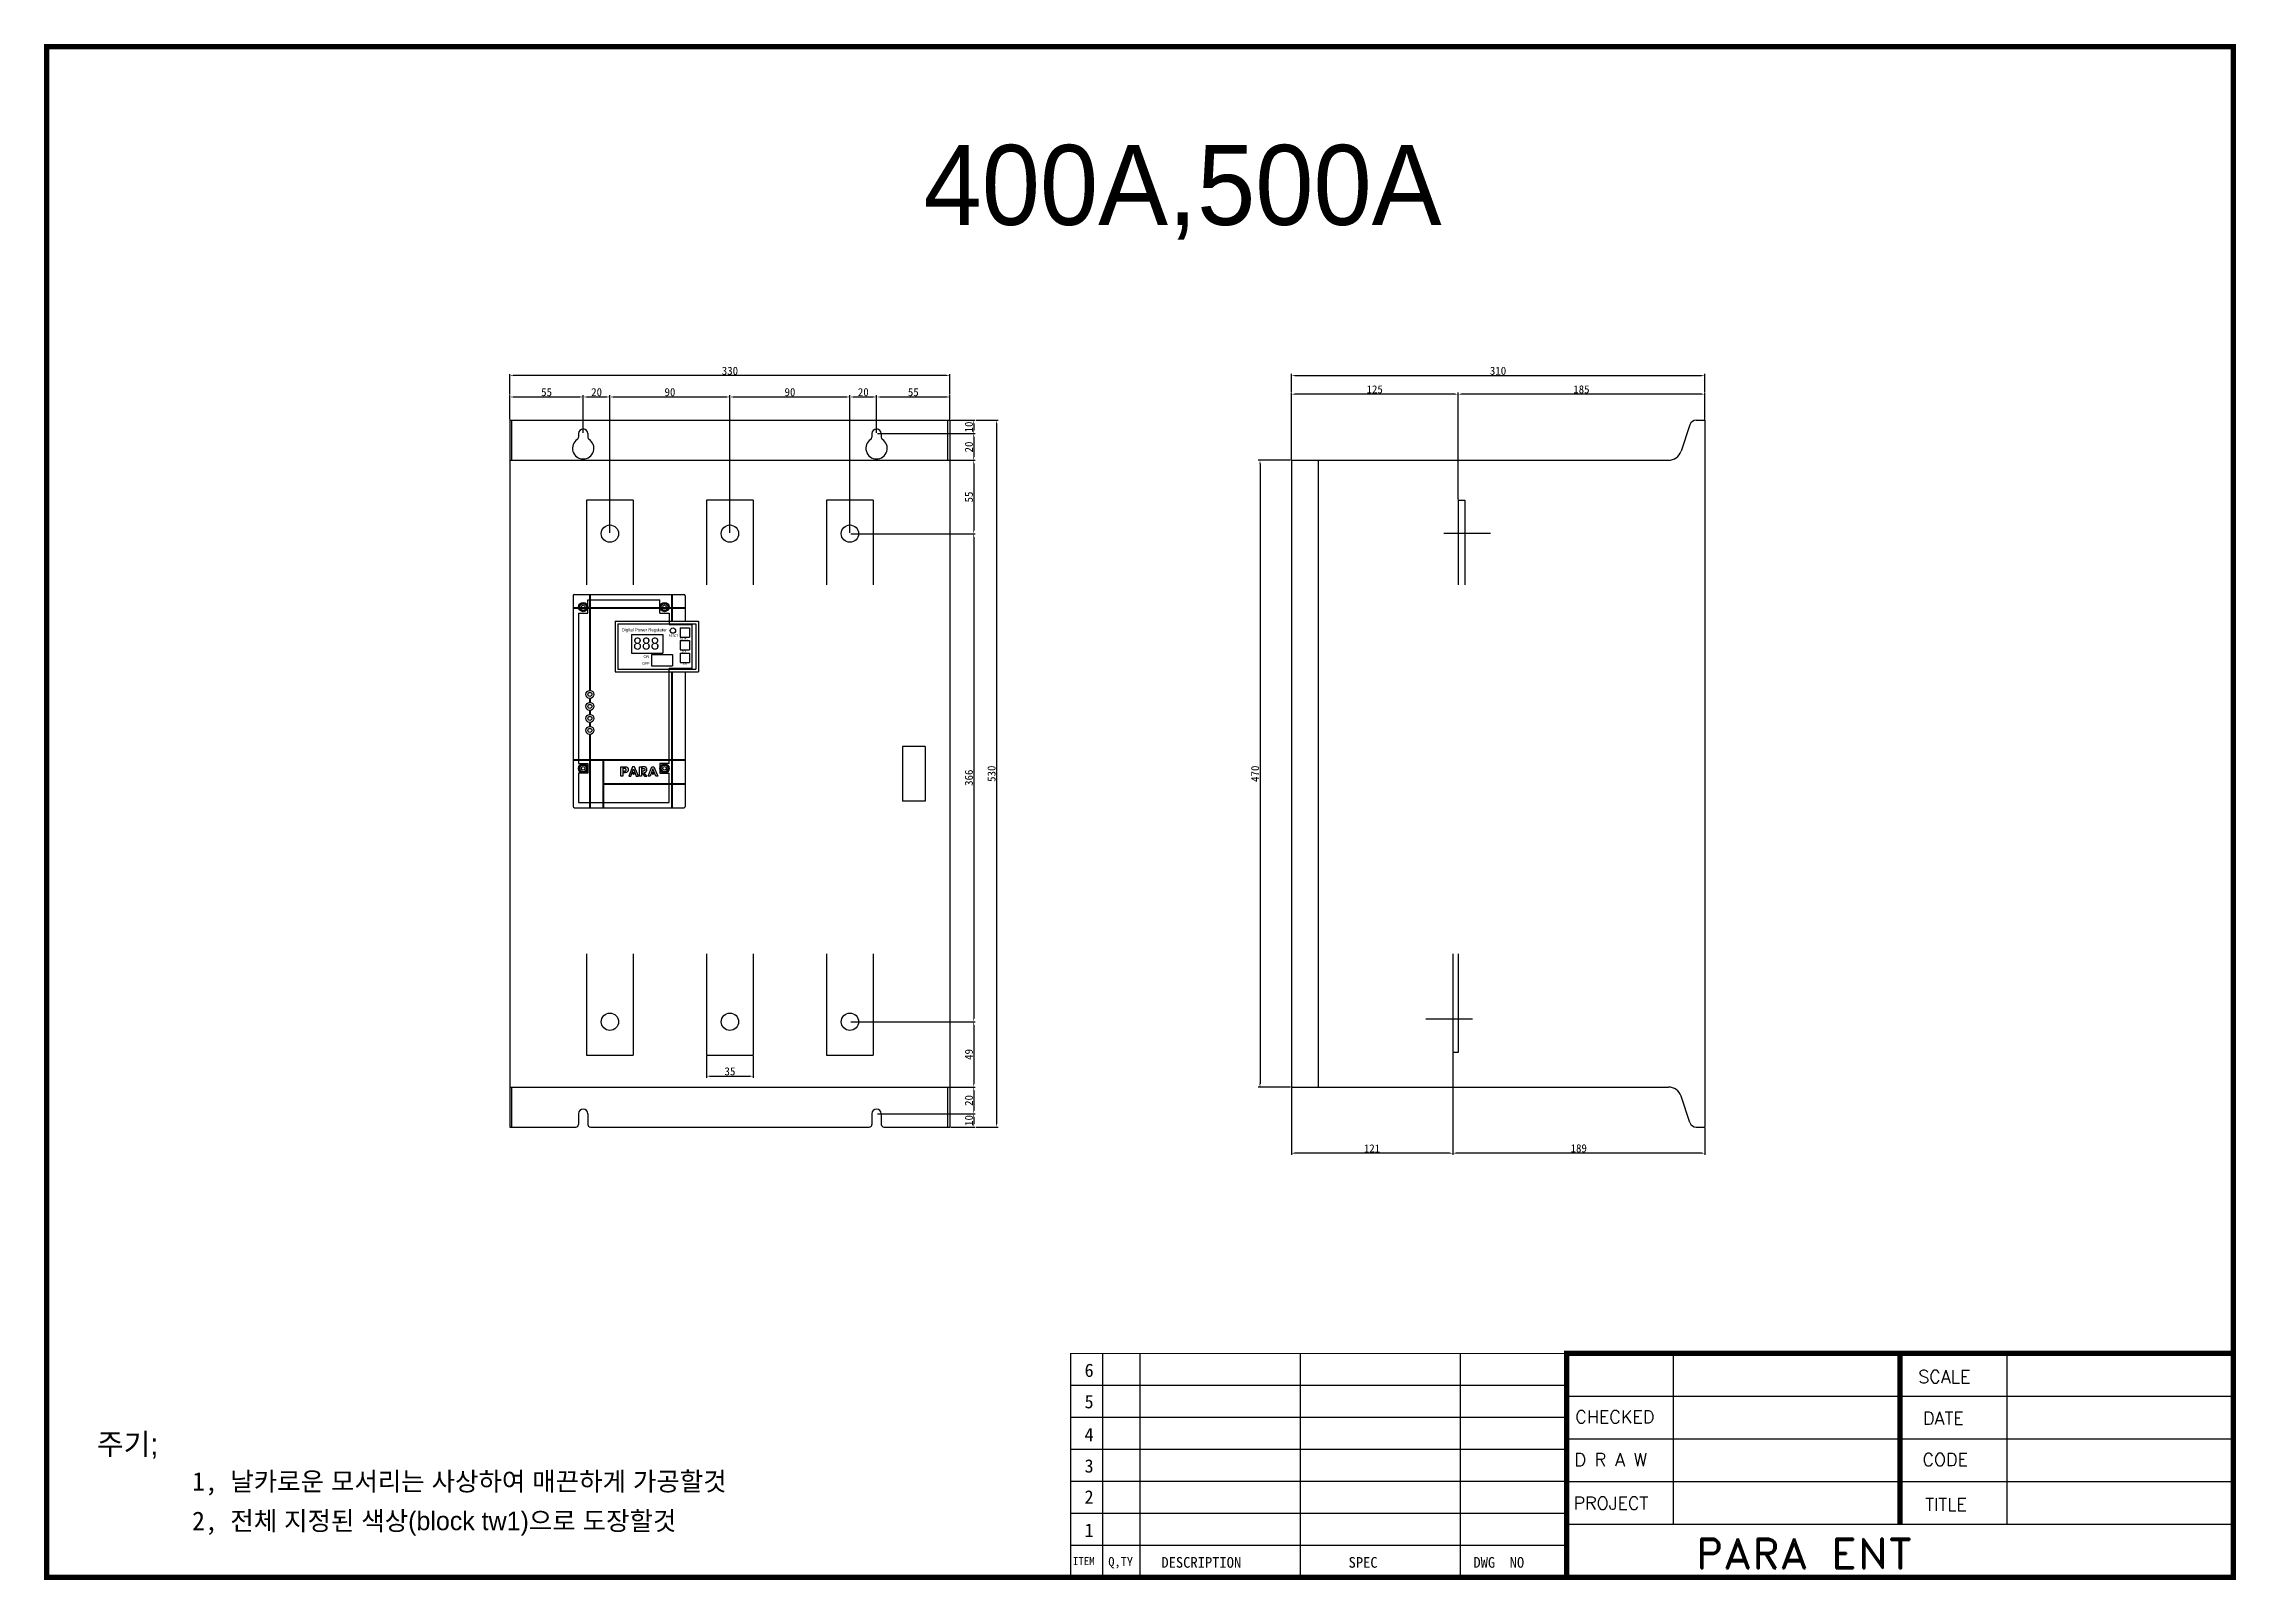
# Model space of a CAD drawing. Header units: millimetres. Extents: x 4360 to 6004, y 1470 to 2622.
import ezdxf

# ---------------------------------------------------------------- set-up
doc = ezdxf.new("R2010")
doc.units = ezdxf.units.MM
doc.layers.add('Bus-Bar', color=7, linetype='Continuous')
doc.layers.add('Case', color=7, linetype='Continuous')
doc.styles.add('ROMAND', font='romand', dxfattribs={"width": 1.1, "height": 8})
doc.styles.add('ROMANS', font='romans', dxfattribs={"height": 3})
doc.dimstyles.new('ISO-25', dxfattribs={"dimtxt": 6, "dimasz": 2.5, "dimexe": 1.25, "dimexo": 0.625, "dimtad": 1, "dimdsep": 46, "dimtxsty": 'Standard', "dimcen": 2.5, "dimclrd": 6, "dimclre": 6, "dimclrt": 1, "dimadec": 0, "dimazin": 0, "dimtfac": 1, "dimtmove": 0, "dimatfit": 3, "dimfxl": 1, "dimarcsym": 0})
doc.dimstyles.get("Standard").update_dxf_attribs({"dimtxt": 15, "dimasz": 0.18, "dimexe": 0.18, "dimexo": 0.0625, "dimgap": 0.09, "dimtad": 1, "dimzin": 12, "dimdsep": 46, "dimtxsty": 'Standard', "dimcen": 0.09, "dimclrd": 6, "dimclre": 6, "dimclrt": 1, "dimadec": 0, "dimazin": 0, "dimtfac": 1, "dimtofl": 0, "dimtmove": 0, "dimatfit": 3, "dimfxl": 1, "dimtolj": 1, "dimtzin": 0, "dimarcsym": 0})

# ---------------------------------------------------------------- blocks, each defined once
blk = doc.blocks.new('*D53')
at = {"color": 6, "lineweight": -2, "transparency": 16777216}
for p, q in [((4709.5, 2340.3), (4709.5, 2358.5)), ((4712, 2357.2), (4762, 2357.2)), ((4764.5, 2330.3), (4764.5, 2358.5))]:
    blk.add_line(p, q, dxfattribs=at)
at = {"color": 6, "transparency": 16777216}
for points in [[(4712, 2357.6), (4712, 2356.8), (4709.5, 2357.2)], [(4762, 2357.6), (4762, 2356.8), (4764.5, 2357.2)]]:
    blk.add_solid(points, dxfattribs=at)
at = {"layer": 'Defpoints', "color": 0, "transparency": 16777216}
for p in [(4764.5, 2357.2), (4709.5, 2339.7), (4764.5, 2329.7)]:
    blk.add_point(p, dxfattribs=at)
at = {"color": 1, "transparency": 16777216, "insert": (4737, 2360.8), "char_height": 6, "attachment_point": 5}
blk.add_mtext('55', dxfattribs=at)
blk = doc.blocks.new('*D54')
at = {"color": 6, "lineweight": -2, "transparency": 16777216}
for p, q in [((4764.5, 2330.3), (4764.5, 2358.5)), ((4767, 2357.2), (4782, 2357.2)), ((4784.5, 2255.3), (4784.5, 2358.5))]:
    blk.add_line(p, q, dxfattribs=at)
at = {"color": 6, "transparency": 16777216}
for points in [[(4767, 2357.6), (4767, 2356.8), (4764.5, 2357.2)], [(4782, 2357.6), (4782, 2356.8), (4784.5, 2357.2)]]:
    blk.add_solid(points, dxfattribs=at)
at = {"layer": 'Defpoints', "color": 0, "transparency": 16777216}
for p in [(4784.5, 2357.2), (4764.5, 2329.7), (4784.5, 2254.7)]:
    blk.add_point(p, dxfattribs=at)
at = {"color": 1, "transparency": 16777216, "insert": (4774.5, 2360.8), "char_height": 6, "attachment_point": 5}
blk.add_mtext('20', dxfattribs=at)
blk = doc.blocks.new('*D55')
at = {"color": 6, "lineweight": -2, "transparency": 16777216}
for p, q in [((4784.5, 2255.3), (4784.5, 2358.5)), ((4787, 2357.2), (4872, 2357.2)), ((4874.5, 2255.3), (4874.5, 2358.5))]:
    blk.add_line(p, q, dxfattribs=at)
at = {"color": 6, "transparency": 16777216}
for points in [[(4787, 2357.6), (4787, 2356.8), (4784.5, 2357.2)], [(4872, 2357.6), (4872, 2356.8), (4874.5, 2357.2)]]:
    blk.add_solid(points, dxfattribs=at)
at = {"layer": 'Defpoints', "color": 0, "transparency": 16777216}
for p in [(4874.5, 2357.2), (4784.5, 2254.7), (4874.5, 2254.7)]:
    blk.add_point(p, dxfattribs=at)
at = {"color": 1, "transparency": 16777216, "insert": (4829.5, 2360.8), "char_height": 6, "attachment_point": 5}
blk.add_mtext('90', dxfattribs=at)
blk = doc.blocks.new('*D56')
at = {"color": 6, "lineweight": -2, "transparency": 16777216}
for p, q in [((4874.5, 2255.3), (4874.5, 2358.5)), ((4877, 2357.2), (4962, 2357.2)), ((4964.5, 2255.3), (4964.5, 2358.5))]:
    blk.add_line(p, q, dxfattribs=at)
at = {"color": 6, "transparency": 16777216}
for points in [[(4877, 2357.6), (4877, 2356.8), (4874.5, 2357.2)], [(4962, 2357.6), (4962, 2356.8), (4964.5, 2357.2)]]:
    blk.add_solid(points, dxfattribs=at)
at = {"layer": 'Defpoints', "color": 0, "transparency": 16777216}
for p in [(4964.5, 2357.2), (4874.5, 2254.7), (4964.5, 2254.7)]:
    blk.add_point(p, dxfattribs=at)
at = {"color": 1, "transparency": 16777216, "insert": (4919.5, 2360.8), "char_height": 6, "attachment_point": 5}
blk.add_mtext('90', dxfattribs=at)
blk = doc.blocks.new('*D57')
at = {"color": 6, "lineweight": -2, "transparency": 16777216}
for p, q in [((4964.5, 2255.3), (4964.5, 2358.5)), ((4967, 2357.2), (4982, 2357.2)), ((4984.5, 2330.3), (4984.5, 2358.5))]:
    blk.add_line(p, q, dxfattribs=at)
at = {"color": 6, "transparency": 16777216}
for points in [[(4967, 2357.6), (4967, 2356.8), (4964.5, 2357.2)], [(4982, 2357.6), (4982, 2356.8), (4984.5, 2357.2)]]:
    blk.add_solid(points, dxfattribs=at)
at = {"layer": 'Defpoints', "color": 0, "transparency": 16777216}
for p in [(4984.5, 2357.2), (4984.5, 2329.7), (4964.5, 2254.7)]:
    blk.add_point(p, dxfattribs=at)
at = {"color": 1, "transparency": 16777216, "insert": (4974.5, 2360.8), "char_height": 6, "attachment_point": 5}
blk.add_mtext('20', dxfattribs=at)
blk = doc.blocks.new('*D58')
at = {"color": 6, "lineweight": -2, "transparency": 16777216}
for p, q in [((4984.5, 2330.3), (4984.5, 2358.5)), ((4987, 2357.2), (5037, 2357.2)), ((5039.5, 2340.3), (5039.5, 2358.5))]:
    blk.add_line(p, q, dxfattribs=at)
at = {"color": 6, "transparency": 16777216}
for points in [[(4987, 2357.6), (4987, 2356.8), (4984.5, 2357.2)], [(5037, 2357.6), (5037, 2356.8), (5039.5, 2357.2)]]:
    blk.add_solid(points, dxfattribs=at)
at = {"layer": 'Defpoints', "color": 0, "transparency": 16777216}
for p in [(5039.5, 2357.2), (5039.5, 2339.7), (4984.5, 2329.7)]:
    blk.add_point(p, dxfattribs=at)
at = {"color": 1, "transparency": 16777216, "insert": (5012, 2360.8), "char_height": 6, "attachment_point": 5}
blk.add_mtext('55', dxfattribs=at)
blk = doc.blocks.new('*D48')
at = {"color": 6, "lineweight": -2, "transparency": 16777216}
for p, q in [((4709.5, 2359.1), (4709.5, 2374.4)), ((5037, 2373.2), (4712, 2373.2)), ((5039.5, 2359.1), (5039.5, 2374.4))]:
    blk.add_line(p, q, dxfattribs=at)
at = {"color": 6, "transparency": 16777216}
for points in [[(4712, 2373.6), (4712, 2372.8), (4709.5, 2373.2)], [(5037, 2373.6), (5037, 2372.8), (5039.5, 2373.2)]]:
    blk.add_solid(points, dxfattribs=at)
at = {"layer": 'Defpoints', "color": 0, "transparency": 16777216}
for p in [(4709.5, 2373.2), (4709.5, 2358.5), (5039.5, 2358.5)]:
    blk.add_point(p, dxfattribs=at)
at = {"color": 1, "transparency": 16777216, "insert": (4874.5, 2376.8), "char_height": 6, "attachment_point": 5}
blk.add_mtext('330', dxfattribs=at)
blk = doc.blocks.new('*D49')
at = {"color": 6, "lineweight": -2, "transparency": 16777216}
for p, q in [((5040.1, 2339.7), (5058.5, 2339.7)), ((5057.3, 2337.2), (5057.3, 2332.2)), ((4985.1, 2329.7), (5058.5, 2329.7))]:
    blk.add_line(p, q, dxfattribs=at)
at = {"color": 6, "transparency": 16777216}
for points in [[(5056.9, 2337.2), (5057.7, 2337.2), (5057.3, 2339.7)], [(5056.9, 2332.2), (5057.7, 2332.2), (5057.3, 2329.7)]]:
    blk.add_solid(points, dxfattribs=at)
at = {"layer": 'Defpoints', "color": 0, "transparency": 16777216}
for p in [(5039.5, 2339.7), (4984.5, 2329.7), (5057.3, 2329.7)]:
    blk.add_point(p, dxfattribs=at)
at = {"color": 1, "transparency": 16777216, "insert": (5053.7, 2334.7), "char_height": 6, "attachment_point": 5, "rotation": 90}
blk.add_mtext('10', dxfattribs=at)
blk = doc.blocks.new('*D59')
at = {"color": 6, "lineweight": -2, "transparency": 16777216}
for p, q in [((4985.1, 2329.7), (5058.5, 2329.7)), ((5057.3, 2327.2), (5057.3, 2312.2)), ((5040.1, 2309.7), (5058.5, 2309.7))]:
    blk.add_line(p, q, dxfattribs=at)
at = {"color": 6, "transparency": 16777216}
for points in [[(5056.9, 2327.2), (5057.7, 2327.2), (5057.3, 2329.7)], [(5056.9, 2312.2), (5057.7, 2312.2), (5057.3, 2309.7)]]:
    blk.add_solid(points, dxfattribs=at)
at = {"layer": 'Defpoints', "color": 0, "transparency": 16777216}
for p in [(4984.5, 2329.7), (5039.5, 2309.7), (5057.3, 2309.7)]:
    blk.add_point(p, dxfattribs=at)
at = {"color": 1, "transparency": 16777216, "insert": (5053.7, 2319.7), "char_height": 6, "attachment_point": 5, "rotation": 90}
blk.add_mtext('20', dxfattribs=at)
blk = doc.blocks.new('*D60')
at = {"color": 6, "lineweight": -2, "transparency": 16777216}
for p, q in [((5040.1, 2309.7), (5058.5, 2309.7)), ((5057.3, 2307.2), (5057.3, 2257.2)), ((4965.1, 2254.7), (5058.5, 2254.7))]:
    blk.add_line(p, q, dxfattribs=at)
at = {"color": 6, "transparency": 16777216}
for points in [[(5056.9, 2307.2), (5057.7, 2307.2), (5057.3, 2309.7)], [(5056.9, 2257.2), (5057.7, 2257.2), (5057.3, 2254.7)]]:
    blk.add_solid(points, dxfattribs=at)
at = {"layer": 'Defpoints', "color": 0, "transparency": 16777216}
for p in [(5039.5, 2309.7), (4964.5, 2254.7), (5057.3, 2254.7)]:
    blk.add_point(p, dxfattribs=at)
at = {"color": 1, "transparency": 16777216, "insert": (5053.7, 2282.2), "char_height": 6, "attachment_point": 5, "rotation": 90}
blk.add_mtext('55', dxfattribs=at)
blk = doc.blocks.new('*D61')
at = {"color": 6, "lineweight": -2, "transparency": 16777216}
for p, q in [((4965.1, 2254.7), (5058.5, 2254.7)), ((5057.3, 2252.2), (5057.3, 1891.2)), ((4965.1, 1888.7), (5058.5, 1888.7))]:
    blk.add_line(p, q, dxfattribs=at)
at = {"color": 6, "transparency": 16777216}
for points in [[(5056.9, 2252.2), (5057.7, 2252.2), (5057.3, 2254.7)], [(5056.9, 1891.2), (5057.7, 1891.2), (5057.3, 1888.7)]]:
    blk.add_solid(points, dxfattribs=at)
at = {"layer": 'Defpoints', "color": 0, "transparency": 16777216}
for p in [(4964.5, 2254.7), (4964.5, 1888.7), (5057.3, 1888.7)]:
    blk.add_point(p, dxfattribs=at)
at = {"color": 1, "transparency": 16777216, "insert": (5053.7, 2071.7), "char_height": 6, "attachment_point": 5, "rotation": 90}
blk.add_mtext('366', dxfattribs=at)
blk = doc.blocks.new('*D62')
at = {"color": 6, "lineweight": -2, "transparency": 16777216}
for p, q in [((4965.1, 1888.7), (5058.5, 1888.7)), ((5057.3, 1886.2), (5057.3, 1842.2)), ((5040.1, 1839.7), (5058.5, 1839.7))]:
    blk.add_line(p, q, dxfattribs=at)
at = {"color": 6, "transparency": 16777216}
for points in [[(5056.9, 1886.2), (5057.7, 1886.2), (5057.3, 1888.7)], [(5056.9, 1842.2), (5057.7, 1842.2), (5057.3, 1839.7)]]:
    blk.add_solid(points, dxfattribs=at)
at = {"layer": 'Defpoints', "color": 0, "transparency": 16777216}
for p in [(4964.5, 1888.7), (5039.5, 1839.7), (5057.3, 1839.7)]:
    blk.add_point(p, dxfattribs=at)
at = {"color": 1, "transparency": 16777216, "insert": (5053.7, 1864.2), "char_height": 6, "attachment_point": 5, "rotation": 90}
blk.add_mtext('49', dxfattribs=at)
blk = doc.blocks.new('*D63')
at = {"color": 6, "lineweight": -2, "transparency": 16777216}
for p, q in [((5040.1, 1839.7), (5058.5, 1839.7)), ((5057.3, 1837.2), (5057.3, 1822.2)), ((4985.1, 1819.7), (5058.5, 1819.7))]:
    blk.add_line(p, q, dxfattribs=at)
at = {"color": 6, "transparency": 16777216}
for points in [[(5056.9, 1837.2), (5057.7, 1837.2), (5057.3, 1839.7)], [(5056.9, 1822.2), (5057.7, 1822.2), (5057.3, 1819.7)]]:
    blk.add_solid(points, dxfattribs=at)
at = {"layer": 'Defpoints', "color": 0, "transparency": 16777216}
for p in [(5039.5, 1839.7), (4984.5, 1819.7), (5057.3, 1819.7)]:
    blk.add_point(p, dxfattribs=at)
at = {"color": 1, "transparency": 16777216, "insert": (5053.7, 1829.7), "char_height": 6, "attachment_point": 5, "rotation": 90}
blk.add_mtext('20', dxfattribs=at)
blk = doc.blocks.new('*D50')
at = {"color": 6, "lineweight": -2, "transparency": 16777216}
for p, q in [((5059.2, 2339.7), (5075.6, 2339.7)), ((5074.3, 2337.2), (5074.3, 1812.2)), ((5059.2, 1809.7), (5075.6, 1809.7))]:
    blk.add_line(p, q, dxfattribs=at)
at = {"color": 6, "transparency": 16777216}
for points in [[(5073.9, 2337.2), (5074.7, 2337.2), (5074.3, 2339.7)], [(5073.9, 1812.2), (5074.7, 1812.2), (5074.3, 1809.7)]]:
    blk.add_solid(points, dxfattribs=at)
at = {"layer": 'Defpoints', "color": 0, "transparency": 16777216}
for p in [(5058.5, 2339.7), (5058.5, 1809.7), (5074.3, 1809.7)]:
    blk.add_point(p, dxfattribs=at)
at = {"color": 1, "transparency": 16777216, "insert": (5070.7, 2074.7), "char_height": 6, "attachment_point": 5, "rotation": 90}
blk.add_mtext('530', dxfattribs=at)
blk = doc.blocks.new('*D65')
at = {"color": 6, "lineweight": -2, "transparency": 16777216}
for p, q in [((4985.1, 1819.7), (5058.5, 1819.7)), ((5040.1, 1809.7), (5058.5, 1809.7)), ((5057.3, 1817.2), (5057.3, 1812.2))]:
    blk.add_line(p, q, dxfattribs=at)
at = {"color": 6, "transparency": 16777216}
for points in [[(5056.9, 1817.2), (5057.7, 1817.2), (5057.3, 1819.7)], [(5056.9, 1812.2), (5057.7, 1812.2), (5057.3, 1809.7)]]:
    blk.add_solid(points, dxfattribs=at)
at = {"layer": 'Defpoints', "color": 0, "transparency": 16777216}
for p in [(4984.5, 1819.7), (5039.5, 1809.7), (5057.3, 1809.7)]:
    blk.add_point(p, dxfattribs=at)
at = {"color": 1, "transparency": 16777216, "insert": (5053.7, 1814.7), "char_height": 6, "attachment_point": 5, "rotation": 90}
blk.add_mtext('10', dxfattribs=at)
blk = doc.blocks.new('*D68')
at = {"color": 6, "lineweight": -2, "transparency": 16777216}
for p, q in [((4857, 1863.1), (4857, 1846.7)), ((4892, 1863.1), (4892, 1846.7)), ((4859.5, 1847.9), (4889.5, 1847.9))]:
    blk.add_line(p, q, dxfattribs=at)
at = {"color": 6, "transparency": 16777216}
for points in [[(4859.5, 1848.3), (4859.5, 1847.5), (4857, 1847.9)], [(4889.5, 1848.3), (4889.5, 1847.5), (4892, 1847.9)]]:
    blk.add_solid(points, dxfattribs=at)
at = {"layer": 'Defpoints', "color": 0, "transparency": 16777216}
for p in [(4857, 1863.7), (4892, 1863.7), (4892, 1847.9)]:
    blk.add_point(p, dxfattribs=at)
at = {"color": 1, "transparency": 16777216, "insert": (4874.5, 1851.5), "char_height": 6, "attachment_point": 5}
blk.add_mtext('35', dxfattribs=at)
blk = doc.blocks.new('*D78')
at = {"color": 6, "lineweight": -2, "transparency": 16777216}
for p, q in [((5420.5, 2280.3), (5420.5, 2360.5)), ((5603, 2359.3), (5423, 2359.3)), ((5605.5, 2340.3), (5605.5, 2360.5))]:
    blk.add_line(p, q, dxfattribs=at)
at = {"color": 6, "transparency": 16777216}
for points in [[(5423, 2359.7), (5423, 2358.9), (5420.5, 2359.3)], [(5603, 2359.7), (5603, 2358.9), (5605.5, 2359.3)]]:
    blk.add_solid(points, dxfattribs=at)
at = {"layer": 'Defpoints', "color": 0, "transparency": 16777216}
for p in [(5420.5, 2359.3), (5605.5, 2339.7), (5420.5, 2279.7)]:
    blk.add_point(p, dxfattribs=at)
at = {"color": 1, "transparency": 16777216, "insert": (5513, 2362.9), "char_height": 6, "attachment_point": 5}
blk.add_mtext('185', dxfattribs=at)
blk = doc.blocks.new('*D79')
at = {"color": 6, "lineweight": -2, "transparency": 16777216}
for p, q in [((5295.5, 2310.3), (5295.5, 2360.5)), ((5418, 2359.3), (5298, 2359.3)), ((5420.5, 2280.3), (5420.5, 2360.5))]:
    blk.add_line(p, q, dxfattribs=at)
at = {"color": 6, "transparency": 16777216}
for points in [[(5298, 2359.7), (5298, 2358.9), (5295.5, 2359.3)], [(5418, 2359.7), (5418, 2358.9), (5420.5, 2359.3)]]:
    blk.add_solid(points, dxfattribs=at)
at = {"layer": 'Defpoints', "color": 0, "transparency": 16777216}
for p in [(5295.5, 2359.3), (5295.5, 2309.7), (5420.5, 2279.7)]:
    blk.add_point(p, dxfattribs=at)
at = {"color": 1, "transparency": 16777216, "insert": (5358, 2362.9), "char_height": 6, "attachment_point": 5}
blk.add_mtext('125', dxfattribs=at)
blk = doc.blocks.new('*D77')
at = {"color": 6, "lineweight": -2, "transparency": 16777216}
for p, q in [((5295.5, 2361.1), (5295.5, 2374.5)), ((5298, 2373.2), (5603, 2373.2)), ((5605.5, 2361.1), (5605.5, 2374.5))]:
    blk.add_line(p, q, dxfattribs=at)
at = {"color": 6, "transparency": 16777216}
for points in [[(5298, 2373.6), (5298, 2372.8), (5295.5, 2373.2)], [(5603, 2373.6), (5603, 2372.8), (5605.5, 2373.2)]]:
    blk.add_solid(points, dxfattribs=at)
at = {"layer": 'Defpoints', "color": 0, "transparency": 16777216}
for p in [(5605.5, 2373.2), (5295.5, 2360.5), (5605.5, 2360.5)]:
    blk.add_point(p, dxfattribs=at)
at = {"color": 1, "transparency": 16777216, "insert": (5450.5, 2376.8), "char_height": 6, "attachment_point": 5}
blk.add_mtext('310', dxfattribs=at)
blk = doc.blocks.new('*D80')
at = {"color": 6, "lineweight": -2, "transparency": 16777216}
for p, q in [((5294.9, 2309.7), (5270.7, 2309.7)), ((5272, 2307.2), (5272, 1842.2)), ((5294.9, 1839.7), (5270.7, 1839.7))]:
    blk.add_line(p, q, dxfattribs=at)
at = {"color": 6, "transparency": 16777216}
for points in [[(5271.5, 2307.2), (5272.4, 2307.2), (5272, 2309.7)], [(5271.5, 1842.2), (5272.4, 1842.2), (5272, 1839.7)]]:
    blk.add_solid(points, dxfattribs=at)
at = {"layer": 'Defpoints', "color": 0, "transparency": 16777216}
for p in [(5295.5, 2309.7), (5272, 1839.7), (5295.5, 1839.7)]:
    blk.add_point(p, dxfattribs=at)
at = {"color": 1, "transparency": 16777216, "insert": (5268.3, 2074.7), "char_height": 6, "attachment_point": 5, "rotation": 90}
blk.add_mtext('470', dxfattribs=at)
blk = doc.blocks.new('*D81')
at = {"color": 6, "lineweight": -2, "transparency": 16777216}
for p, q in [((5416.5, 1865.1), (5416.5, 1788.9)), ((5605.5, 1809.1), (5605.5, 1788.9)), ((5603, 1790.2), (5419, 1790.2))]:
    blk.add_line(p, q, dxfattribs=at)
at = {"color": 6, "transparency": 16777216}
for points in [[(5419, 1790.6), (5419, 1789.7), (5416.5, 1790.2)], [(5603, 1790.6), (5603, 1789.7), (5605.5, 1790.2)]]:
    blk.add_solid(points, dxfattribs=at)
at = {"layer": 'Defpoints', "color": 0, "transparency": 16777216}
for p in [(5416.5, 1865.7), (5605.5, 1809.7), (5416.5, 1790.2)]:
    blk.add_point(p, dxfattribs=at)
at = {"color": 1, "transparency": 16777216, "insert": (5511, 1793.8), "char_height": 6, "attachment_point": 5}
blk.add_mtext('189', dxfattribs=at)
blk = doc.blocks.new('*D82')
at = {"color": 6, "lineweight": -2, "transparency": 16777216}
for p, q in [((5416.5, 1865.1), (5416.5, 1788.9)), ((5295.5, 1839.1), (5295.5, 1788.9)), ((5414, 1790.2), (5298, 1790.2))]:
    blk.add_line(p, q, dxfattribs=at)
at = {"color": 6, "transparency": 16777216}
for points in [[(5298, 1790.6), (5298, 1789.7), (5295.5, 1790.2)], [(5414, 1790.6), (5414, 1789.7), (5416.5, 1790.2)]]:
    blk.add_solid(points, dxfattribs=at)
at = {"layer": 'Defpoints', "color": 0, "transparency": 16777216}
for p in [(5416.5, 1865.7), (5295.5, 1839.7), (5295.5, 1790.2)]:
    blk.add_point(p, dxfattribs=at)
at = {"color": 1, "transparency": 16777216, "insert": (5356, 1793.8), "char_height": 6, "attachment_point": 5}
blk.add_mtext('121', dxfattribs=at)

msp = doc.modelspace()

# ---------------------------------------------------------------- linework, layer by layer
at = {"linetype": 'Continuous'}
for p, q in [((4756.955, 2208.217), (4756.955, 2050.217)), ((4757.955, 2209.217), (4839.955, 2209.217)), ((4769.205, 2209.217), (4769.205, 2199.467)), ((4769.705, 2209.217), (4769.705, 2199.467)), ((4830.705, 2209.217), (4830.705, 2199.467)), ((4831.205, 2209.217), (4831.205, 2199.467)), ((4840.955, 2208.217), (4840.955, 2189.217)), ((4756.955, 2199.467), (4769.205, 2199.467)), ((4756.955, 2198.967), (4769.205, 2198.967)), ((4769.205, 2198.967), (4769.205, 2137.207)), ((4769.705, 2199.467), (4830.705, 2199.467)), ((4769.705, 2198.967), (4830.705, 2198.967)), ((4769.705, 2198.967), (4769.705, 2137.207)), ((4788.455, 2189.217), (4850.955, 2189.217)), ((4788.455, 2189.217), (4788.455, 2151.217)), ((4790.455, 2187.217), (4848.955, 2187.217)), ((4790.455, 2187.217), (4790.455, 2153.217)), ((4830.705, 2198.967), (4830.705, 2189.217)), ((4831.205, 2199.467), (4840.955, 2199.467)), ((4831.205, 2198.967), (4831.205, 2189.217)), ((4831.205, 2198.967), (4840.955, 2198.967)), ((4848.955, 2187.217), (4848.955, 2153.217)), ((4850.955, 2189.217), (4850.955, 2151.217)), ((4800.655, 2179.217), (4800.655, 2165.217)), ((4800.655, 2179.217), (4824.155, 2179.217)), ((4824.155, 2179.217), (4824.155, 2165.217)), ((4837.155, 2184.017), (4837.155, 2177.017)), ((4837.155, 2184.017), (4844.155, 2184.017)), ((4837.155, 2177.017), (4844.155, 2177.017)), ((4837.155, 2174.517), (4837.155, 2167.517)), ((4837.155, 2174.517), (4844.155, 2174.517)), ((4844.155, 2184.017), (4844.155, 2177.017)), ((4844.155, 2174.517), (4844.155, 2167.517)), ((4800.655, 2165.217), (4824.155, 2165.217)), ((4815.655, 2164.217), (4815.655, 2155.717)), ((4815.655, 2164.217), (4831.455, 2164.217)), ((4815.655, 2155.717), (4831.455, 2155.717)), ((4831.455, 2164.217), (4831.455, 2155.717)), ((4837.155, 2167.517), (4844.155, 2167.517)), ((4837.155, 2165.017), (4837.155, 2158.017)), ((4837.155, 2165.017), (4844.155, 2165.017)), ((4837.155, 2158.017), (4844.155, 2158.017)), ((4844.155, 2165.017), (4844.155, 2158.017)), ((4788.455, 2151.217), (4850.955, 2151.217)), ((4790.455, 2153.217), (4848.955, 2153.217)), ((4830.705, 2151.217), (4830.705, 2085.467)), ((4831.205, 2151.217), (4831.205, 2085.467)), ((4840.955, 2151.217), (4840.955, 2050.217)), ((4769.205, 2131.228), (4769.205, 2128.207)), ((4769.205, 2122.228), (4769.205, 2119.207)), ((4769.705, 2131.228), (4769.705, 2128.207)), ((4769.705, 2122.228), (4769.705, 2119.207)), ((4769.205, 2113.228), (4769.205, 2110.207)), ((4769.705, 2113.228), (4769.705, 2110.207)), ((4769.205, 2104.228), (4769.205, 2085.467)), ((4769.705, 2104.228), (4769.705, 2085.467)), ((4756.955, 2085.467), (4769.205, 2085.467)), ((4756.955, 2084.967), (4769.205, 2084.967)), ((4769.205, 2084.967), (4769.205, 2049.217)), ((4769.705, 2085.467), (4830.705, 2085.467)), ((4769.705, 2084.967), (4769.705, 2049.217)), ((4769.705, 2084.967), (4779.205, 2084.967)), ((4779.205, 2084.967), (4779.205, 2049.217)), ((4779.705, 2084.967), (4830.705, 2084.967)), ((4779.705, 2084.967), (4779.705, 2067.467)), ((4830.705, 2084.967), (4830.705, 2067.467)), ((4831.205, 2085.467), (4840.955, 2085.467)), ((4831.205, 2084.967), (4831.205, 2067.467)), ((4831.205, 2084.967), (4840.955, 2084.967)), ((4779.705, 2067.467), (4830.705, 2067.467)), ((4779.705, 2066.967), (4830.705, 2066.967)), ((4779.705, 2066.967), (4779.705, 2049.217)), ((4830.705, 2066.967), (4830.705, 2049.217)), ((4831.205, 2067.467), (4840.955, 2067.467)), ((4831.205, 2066.967), (4831.205, 2049.217)), ((4831.205, 2066.967), (4840.955, 2066.967)), ((4757.955, 2049.217), (4839.955, 2049.217))]:
    msp.add_line(p, q, dxfattribs=at)
at = {"linetype": 'Continuous', "ltscale": 0.3}
for p, q in [((4767.955, 2205.217), (4821.955, 2205.217)), ((4767.955, 2205.217), (4821.955, 2205.217)), ((4767.955, 2195.217), (4767.955, 2205.217)), ((4767.955, 2195.217), (4767.955, 2205.217)), ((4821.955, 2195.217), (4821.955, 2205.217)), ((4821.955, 2195.217), (4821.955, 2205.217)), ((4760.955, 2195.217), (4760.955, 2082.417)), ((4760.955, 2195.217), (4760.955, 2082.417)), ((4760.955, 2195.217), (4767.955, 2195.217)), ((4760.955, 2195.217), (4767.955, 2195.217)), ((4821.955, 2195.217), (4828.955, 2195.217)), ((4821.955, 2195.217), (4828.955, 2195.217)), ((4828.955, 2195.217), (4828.955, 2186.717)), ((4828.955, 2195.217), (4828.955, 2186.717)), ((4828.955, 2186.717), (4845.955, 2186.717)), ((4828.955, 2186.717), (4845.955, 2186.717)), ((4845.955, 2186.717), (4845.955, 2153.717)), ((4845.955, 2186.717), (4845.955, 2153.717)), ((4828.955, 2082.417), (4828.955, 2153.717)), ((4828.955, 2082.417), (4828.955, 2153.717)), ((4845.955, 2153.717), (4828.955, 2153.717)), ((4845.955, 2153.717), (4828.955, 2153.717)), ((4760.955, 2082.417), (4767.955, 2082.417)), ((4760.955, 2082.417), (4767.955, 2082.417)), ((4760.955, 2075.017), (4760.955, 2053.217)), ((4760.955, 2075.017), (4760.955, 2053.217)), ((4767.955, 2075.017), (4760.955, 2075.017)), ((4767.955, 2075.017), (4760.955, 2075.017)), ((4767.955, 2082.417), (4767.955, 2075.017)), ((4767.955, 2082.417), (4767.955, 2075.017)), ((4828.955, 2082.417), (4821.955, 2082.417)), ((4828.955, 2082.417), (4821.955, 2082.417)), ((4821.955, 2082.417), (4821.955, 2075.017)), ((4821.955, 2082.417), (4821.955, 2075.017)), ((4821.955, 2075.017), (4828.955, 2075.017)), ((4821.955, 2075.017), (4828.955, 2075.017)), ((4828.955, 2053.217), (4828.955, 2075.017)), ((4828.955, 2053.217), (4828.955, 2075.017)), ((4760.955, 2053.217), (4828.955, 2053.217)), ((4760.955, 2053.217), (4828.955, 2053.217))]:
    msp.add_line(p, q, dxfattribs=at)
at = {"linetype": 'Continuous', "ltscale": 0.4}
for p, q in [((4830.955, 2209.217), (4830.955, 2189.217)), ((4830.955, 2151.217), (4830.955, 2049.217)), ((4756.955, 2085.217), (4840.955, 2085.217)), ((4779.455, 2085.467), (4779.455, 2049.217)), ((4779.205, 2067.217), (4840.955, 2067.217))]:
    msp.add_line(p, q, dxfattribs=at)
at = {"color": 5}
for p, q in [((5154, 1640), (5154, 1472)), ((5182, 1640), (5182, 1472)), ((5302, 1640), (5302, 1472)), ((5422, 1640), (5422, 1472)), ((5582, 1512), (5582, 1640)), ((5832, 1640), (5832, 1512)), ((5502, 1616), (5130, 1616)), ((5502, 1608), (6002, 1608)), ((5502, 1592), (5130, 1592)), ((5502, 1568), (5130, 1568)), ((5502, 1576), (6002, 1576)), ((5502, 1544), (5130, 1544)), ((5502, 1544), (6002, 1544)), ((5502, 1520), (5130, 1520)), ((5502, 1512), (6002, 1512)), ((5502, 1496), (5130, 1496))]:
    msp.add_line(p, q, dxfattribs=at)
at = {"color": 5, "const_width": 4}
for points in [[(4362, 1472), (6002, 1472), (6002, 2620), (4362, 2620), (4362, 1472)], [(6002, 1640), (5502, 1640), (5502, 1472)], [(5752, 1640), (5752, 1512)]]:
    msp.add_lwpolyline(points, dxfattribs=at)
at = {"linetype": 'Continuous'}
for points in [[(4794.108, 2079.957), (4794.109, 2072.745), (4792.657, 2072.745), (4792.657, 2079.957)], [(4794.421, 2076.683), (4794.905, 2076.683), (4795.299, 2076.69), (4795.622, 2076.711), (4795.757, 2076.727), (4795.874, 2076.747), (4795.926, 2076.758), (4795.973, 2076.77), (4796.016, 2076.783), (4796.055, 2076.797), (4796.125, 2076.827), (4796.159, 2076.844), (4796.192, 2076.862), (4796.224, 2076.881), (4796.254, 2076.9), (4796.284, 2076.921), (4796.313, 2076.943), (4796.341, 2076.966), (4796.368, 2076.989), (4796.394, 2077.014), (4796.419, 2077.04), (4796.443, 2077.067), (4796.466, 2077.095), (4796.488, 2077.123), (4796.509, 2077.153), (4796.529, 2077.184), (4796.548, 2077.215), (4796.565, 2077.247), (4796.581, 2077.279), (4796.596, 2077.312), (4796.609, 2077.346), (4796.622, 2077.38), (4796.633, 2077.415), (4796.642, 2077.451), (4796.651, 2077.487), (4796.658, 2077.524), (4796.663, 2077.561), (4796.671, 2077.638), (4796.674, 2077.717), (4796.673, 2077.766), (4796.67, 2077.814), (4796.666, 2077.861), (4796.659, 2077.907), (4796.651, 2077.951), (4796.641, 2077.995), (4796.63, 2078.037), (4796.616, 2078.079), (4796.601, 2078.119), (4796.584, 2078.158), (4796.565, 2078.196), (4796.544, 2078.233), (4796.521, 2078.269), (4796.497, 2078.304), (4796.471, 2078.338), (4796.443, 2078.371), (4796.413, 2078.402), (4796.383, 2078.432), (4796.352, 2078.46), (4796.32, 2078.487), (4796.286, 2078.513), (4796.252, 2078.537), (4796.217, 2078.559), (4796.181, 2078.58), (4796.144, 2078.599), (4796.106, 2078.617), (4796.067, 2078.633), (4796.027, 2078.648), (4795.986, 2078.661), (4795.945, 2078.673), (4795.902, 2078.684), (4795.858, 2078.692), (4795.785, 2078.704), (4795.695, 2078.714), (4795.466, 2078.73), (4794.811, 2078.742), (4794.421, 2078.742), (4794.421, 2079.957), (4794.989, 2079.957), (4796.084, 2079.93), (4796.458, 2079.896), (4796.602, 2079.874), (4796.663, 2079.862), (4796.717, 2079.849), (4796.794, 2079.827), (4796.869, 2079.802), (4796.942, 2079.775), (4797.014, 2079.744), (4797.084, 2079.71), (4797.153, 2079.674), (4797.22, 2079.634), (4797.285, 2079.591), (4797.349, 2079.546), (4797.412, 2079.497), (4797.472, 2079.446), (4797.532, 2079.391), (4797.589, 2079.334), (4797.645, 2079.273), (4797.7, 2079.21), (4797.753, 2079.143), (4797.803, 2079.074), (4797.851, 2079.002), (4797.895, 2078.928), (4797.935, 2078.852), (4797.973, 2078.773), (4798.007, 2078.691), (4798.038, 2078.607), (4798.066, 2078.521), (4798.09, 2078.432), (4798.111, 2078.34), (4798.129, 2078.246), (4798.144, 2078.15), (4798.164, 2077.95), (4798.17, 2077.74), (4798.166, 2077.577), (4798.155, 2077.421), (4798.136, 2077.271), (4798.11, 2077.129), (4798.076, 2076.992), (4798.035, 2076.863), (4798.011, 2076.8), (4797.986, 2076.74), (4797.959, 2076.681), (4797.929, 2076.623), (4797.867, 2076.513), (4797.801, 2076.409), (4797.731, 2076.311), (4797.656, 2076.22), (4797.578, 2076.134), (4797.495, 2076.054), (4797.409, 2075.98), (4797.318, 2075.913), (4797.225, 2075.851), (4797.132, 2075.795), (4797.038, 2075.744), (4796.944, 2075.698), (4796.85, 2075.658), (4796.755, 2075.624), (4796.66, 2075.595), (4796.564, 2075.571), (4796.427, 2075.547), (4796.275, 2075.526), (4795.927, 2075.494), (4795.056, 2075.468), (4794.421, 2075.468)], [(4802.192, 2078.281), (4804.282, 2072.745), (4805.866, 2072.745), (4802.987, 2079.957), (4801.41, 2079.957), (4798.631, 2072.745), (4800.188, 2072.745)], [(4802.225, 2073.997), (4803.082, 2075.482), (4801.368, 2075.482)], [(4808.094, 2079.957), (4808.094, 2072.745), (4806.642, 2072.745), (4806.642, 2079.957)], [(4810.017, 2075.502), (4810.305, 2075.532), (4810.549, 2075.571), (4810.645, 2075.595), (4810.74, 2075.624), (4810.835, 2075.658), (4810.929, 2075.698), (4811.023, 2075.744), (4811.117, 2075.795), (4811.21, 2075.851), (4811.303, 2075.913), (4811.394, 2075.98), (4811.48, 2076.054), (4811.563, 2076.134), (4811.641, 2076.22), (4811.716, 2076.311), (4811.786, 2076.409), (4811.852, 2076.513), (4811.915, 2076.623), (4811.944, 2076.681), (4811.971, 2076.74), (4811.996, 2076.8), (4812.02, 2076.863), (4812.061, 2076.992), (4812.095, 2077.129), (4812.121, 2077.271), (4812.14, 2077.421), (4812.151, 2077.577), (4812.155, 2077.74), (4812.149, 2077.95), (4812.129, 2078.15), (4812.114, 2078.246), (4812.097, 2078.34), (4812.075, 2078.432), (4812.051, 2078.521), (4812.023, 2078.607), (4811.992, 2078.691), (4811.958, 2078.773), (4811.921, 2078.852), (4811.88, 2078.928), (4811.836, 2079.002), (4811.788, 2079.074), (4811.738, 2079.143), (4811.685, 2079.21), (4811.631, 2079.273), (4811.574, 2079.334), (4811.517, 2079.391), (4811.458, 2079.446), (4811.397, 2079.497), (4811.334, 2079.546), (4811.27, 2079.591), (4811.205, 2079.634), (4811.138, 2079.674), (4811.069, 2079.71), (4810.999, 2079.744), (4810.927, 2079.775), (4810.854, 2079.802), (4810.779, 2079.827), (4810.702, 2079.849), (4810.648, 2079.862), (4810.587, 2079.874), (4810.443, 2079.896), (4810.069, 2079.93), (4808.974, 2079.957), (4808.406, 2079.957), (4808.406, 2078.742), (4808.796, 2078.742), (4809.451, 2078.73), (4809.68, 2078.714), (4809.77, 2078.704), (4809.843, 2078.692), (4809.887, 2078.684), (4809.93, 2078.673), (4809.971, 2078.661), (4810.012, 2078.648), (4810.052, 2078.633), (4810.091, 2078.617), (4810.129, 2078.599), (4810.166, 2078.58), (4810.202, 2078.559), (4810.237, 2078.537), (4810.271, 2078.513), (4810.305, 2078.487), (4810.337, 2078.46), (4810.368, 2078.432), (4810.398, 2078.402), (4810.428, 2078.371), (4810.456, 2078.338), (4810.482, 2078.304), (4810.506, 2078.269), (4810.529, 2078.233), (4810.55, 2078.196), (4810.569, 2078.158), (4810.586, 2078.119), (4810.601, 2078.079), (4810.615, 2078.037), (4810.626, 2077.995), (4810.636, 2077.951), (4810.644, 2077.907), (4810.651, 2077.861), (4810.655, 2077.814), (4810.658, 2077.766), (4810.659, 2077.717), (4810.656, 2077.638), (4810.653, 2077.6), (4810.649, 2077.561), (4810.643, 2077.524), (4810.636, 2077.487), (4810.627, 2077.451), (4810.618, 2077.415), (4810.607, 2077.38), (4810.595, 2077.346), (4810.581, 2077.312), (4810.566, 2077.279), (4810.55, 2077.247), (4810.533, 2077.215), (4810.514, 2077.184), (4810.494, 2077.153), (4810.473, 2077.123), (4810.451, 2077.095), (4810.428, 2077.067), (4810.404, 2077.04), (4810.379, 2077.014), (4810.353, 2076.989), (4810.326, 2076.966), (4810.298, 2076.943), (4810.269, 2076.921), (4810.239, 2076.9), (4810.209, 2076.881), (4810.177, 2076.862), (4810.144, 2076.844), (4810.11, 2076.827), (4810.04, 2076.797), (4810.001, 2076.783), (4809.958, 2076.77), (4809.911, 2076.758), (4809.859, 2076.747), (4809.742, 2076.727), (4809.607, 2076.711), (4809.284, 2076.69), (4808.89, 2076.683), (4808.406, 2076.683), (4808.406, 2075.468), (4810.416, 2072.745), (4812.155, 2072.745)], [(4816.729, 2078.281), (4814.724, 2072.745), (4813.168, 2072.745), (4815.947, 2079.957), (4817.523, 2079.957), (4820.402, 2072.745), (4818.819, 2072.745)], [(4816.794, 2073.997), (4817.651, 2075.482), (4815.937, 2075.482)]]:
    msp.add_lwpolyline(points, close=True, dxfattribs=at)
at = {"color": 5, "ltscale": 2, "const_width": 0.8}
msp.add_lwpolyline([(5502, 1640), (5130, 1640), (5130, 1472)], dxfattribs=at)
at = {"linetype": 'Continuous', "ltscale": 0.4}
for centre, radius in [((4764.455, 2199.717), 3.5), ((4825.455, 2199.717), 3.5), ((4764.455, 2199.717), 2.5), ((4764.455, 2199.717), 1.35), ((4825.455, 2199.717), 2.5), ((4825.455, 2199.717), 1.35), ((4764.455, 2078.717), 3.5), ((4764.455, 2078.717), 2.5), ((4764.455, 2078.717), 1.35), ((4825.455, 2078.717), 3.5), ((4825.455, 2078.717), 2.5), ((4825.455, 2078.717), 1.35)]:
    msp.add_circle(centre, radius, dxfattribs=at)
at = {"ltscale": 0.1}
msp.add_circle((4764.455, 2199.717), 3, dxfattribs=at)
at = {"linetype": 'Continuous', "ltscale": 0.3}
for centre in [(4825.455, 2199.717), (4764.455, 2078.717), (4825.455, 2078.717)]:
    msp.add_circle(centre, 3, dxfattribs=at)
at = {"linetype": 'Continuous'}
for centre, radius in [((4831.755, 2182.017), 2), ((4769.455, 2134.217), 3), ((4769.455, 2125.217), 3), ((4769.455, 2134.217), 1.5), ((4769.455, 2125.217), 1.5), ((4769.455, 2116.217), 3), ((4769.455, 2107.217), 3), ((4769.455, 2116.217), 1.5), ((4769.455, 2107.217), 1.5)]:
    msp.add_circle(centre, radius, dxfattribs=at)
for centre, start, end in [((4757.955, 2208.217), 90, 180), ((4839.955, 2208.217), 0, 90), ((4757.955, 2050.217), 180, 270), ((4839.955, 2050.217), 270, 0)]:
    msp.add_arc(centre, 1, start, end, dxfattribs=at)
at = {"layer": 'Bus-Bar', "color": 2}
for p, q in [((4766.955, 2279.717), (4766.955, 2216.424)), ((4801.955, 2279.717), (4766.955, 2279.717)), ((4801.955, 2279.717), (4801.955, 2216.424)), ((4891.955, 2279.717), (4856.955, 2279.717)), ((4856.955, 2279.717), (4856.955, 2216.424)), ((4891.955, 2279.717), (4891.955, 2216.424)), ((4981.955, 2279.717), (4946.955, 2279.717)), ((4946.955, 2279.717), (4946.955, 2216.424)), ((4981.955, 2279.717), (4981.955, 2216.424)), ((5420.523, 2279.717), (5420.523, 2216.424)), ((5420.523, 2279.717), (5425.523, 2279.717)), ((5425.523, 2279.717), (5425.523, 2216.424)), ((5444.905, 2254.717), (5409.905, 2254.717)), ((4766.955, 1939.599), (4766.955, 1863.712)), ((4801.955, 1939.599), (4801.955, 1863.712)), ((4856.955, 1939.599), (4856.955, 1863.712)), ((4891.955, 1939.599), (4891.955, 1863.712)), ((4946.955, 1939.599), (4946.955, 1863.712)), ((4981.955, 1939.599), (4981.955, 1863.712)), ((5416.523, 1939.599), (5416.523, 1865.712)), ((5420.523, 1939.599), (5420.523, 1865.712)), ((5431.292, 1890.712), (5396.292, 1890.712)), ((4766.955, 1863.712), (4801.955, 1863.712)), ((4856.955, 1863.712), (4891.955, 1863.712)), ((4946.955, 1863.712), (4981.955, 1863.712)), ((5420.523, 1865.712), (5416.523, 1865.712))]:
    msp.add_line(p, q, dxfattribs=at)
for centre in [(4784.455, 2254.717), (4874.455, 2254.717), (4964.455, 2254.717), (4784.455, 1888.712), (4874.455, 1888.712), (4964.455, 1888.712)]:
    msp.add_circle(centre, 6.5, dxfattribs=at)
at = {"layer": 'Case'}
for p, q in [((4709.455, 2339.717), (5039.455, 2339.717)), ((4709.455, 2339.717), (4709.455, 1809.717)), ((4711.055, 2309.717), (4711.055, 2339.717)), ((5037.855, 2309.717), (5037.855, 2339.717)), ((5039.455, 2339.717), (5039.455, 1809.717)), ((5594.383, 2336.298), (5587.802, 2316.555)), ((5599.127, 2339.717), (5605.523, 2339.717)), ((5605.523, 2339.717), (5605.523, 1809.717)), ((4760.955, 2329.717), (4760.955, 2327.069)), ((4767.955, 2329.717), (4767.955, 2327.069)), ((4980.955, 2329.717), (4980.955, 2327.069)), ((4987.955, 2329.717), (4987.955, 2327.069)), ((4709.455, 2309.717), (5039.455, 2309.717)), ((5295.523, 2309.717), (5578.315, 2309.717)), ((5295.523, 2309.717), (5295.523, 1839.717)), ((5315.523, 2309.717), (5315.523, 1839.717)), ((5003.955, 2095.217), (5003.955, 2054.217)), ((5020.955, 2095.217), (5003.955, 2095.217)), ((5020.955, 2095.217), (5020.955, 2054.217)), ((5020.955, 2054.217), (5003.955, 2054.217)), ((4709.455, 1839.717), (5039.455, 1839.717)), ((4711.055, 1809.717), (4711.055, 1839.717)), ((5037.855, 1809.717), (5037.855, 1839.717)), ((5295.523, 1839.717), (5578.315, 1839.717)), ((5594.383, 1813.136), (5587.802, 1832.879)), ((4709.455, 1809.717), (4758.955, 1809.717)), ((4760.955, 1819.717), (4760.955, 1811.717)), ((4767.955, 1819.717), (4767.955, 1811.717)), ((4769.955, 1809.717), (4978.955, 1809.717)), ((4980.955, 1819.717), (4980.955, 1811.717)), ((4987.955, 1819.717), (4987.955, 1811.717)), ((4989.955, 1809.717), (5039.455, 1809.717)), ((5599.127, 1809.717), (5605.523, 1809.717))]:
    msp.add_line(p, q, dxfattribs=at)
for centre, radius, start, end in [((5599.127, 2334.717), 5, 90, 161.565051), ((4764.455, 2318.717), 8, 123.367013, 56.632987), ((4758.955, 2327.069), 2, 303.367013, 0), ((4764.455, 2329.717), 3.5, 0, 180), ((4769.955, 2327.069), 2, 180, 236.632987), ((4984.455, 2318.717), 8, 123.367013, 56.632987), ((4978.955, 2327.069), 2, 303.367013, 0), ((4984.455, 2329.717), 3.5, 0, 180), ((4989.955, 2327.069), 2, 180, 236.632987), ((5578.315, 2319.717), 10, 270, 341.565051), ((5578.315, 1829.717), 10, 18.434949, 90), ((4758.955, 1811.717), 2, 270, 0), ((4764.455, 1819.717), 3.5, 0, 180), ((4769.955, 1811.717), 2, 180, 270), ((4978.955, 1811.717), 2, 270, 0), ((4984.455, 1819.717), 3.5, 0, 180), ((4989.955, 1811.717), 2, 180, 270), ((5599.127, 1814.717), 5, 198.434949, 270)]:
    msp.add_arc(centre, radius, start, end, dxfattribs=at)

# ---------------------------------------------------------------- texts
at = {"color": 5, "style": 'ROMANS'}
for s, p in [('SCALE', (5765.673, 1617.752)), ('CHECKED', (5508.454, 1587.64)), ('DATE', (5769.259, 1586.595)), ('D R A W', (5507.802, 1555.532)), ('CODE', (5768.772, 1555.607)), ('PROJECT', (5507.161, 1522.888)), ('TITLE', (5770.814, 1521.958))]:
    msp.add_text(s, height=9.6, dxfattribs=at).set_placement(p)
at = {"color": 5, "style": 'ROMAND', "width": 1.1}
msp.add_text('PARA ENT', height=22.4, dxfattribs=at).set_placement((5598.527, 1478.726))
at = {"ltscale": 10, "insert": (5019.688, 2546.22), "char_height": 60, "width": 520.31245, "attachment_point": 1}
msp.add_mtext('{\\fGulim|b0|i0|c129|p49;400A,500A}', dxfattribs=at)
at = {"attachment_point": 1}
for s, insert, char_height, width in [('{\\fSwis721 BT|b0|i0|c0|p34;Digital\\f??|b0|i0|c0|p49; \\fSwis721 BT|b0|i0|c0|p34;Power Regulater}', (4793.417, 2183.744), 2.3, 35.1239), ('{\\fGulim|b0|i0|c129|p50;888}', (4801.891, 2176.815), 9, 20.7472), ('{\\f@ￇ\uffd1ￄￄﾹ\uffd9ￅ\uffc1|b0|i0|c129|p18;RESET}', (4828.61, 2178.935), 1.5, 6.6627), ('{\\f@ￇ\uffd1ￄￄﾹ\uffd9ￅ\uffc1|b0|i0|c129|p18;OUTPUT}', (4837.231, 2176.487), 1.2, 6.6627), ('{\\f@ￇ\uffd1ￄￄﾹ\uffd9ￅ\uffc1|b0|i0|c129|p18;OFF}', (4808.563, 2158.421), 2, 6.6627), ('{\\f@ￇ\uffd1ￄￄﾹ\uffd9ￅ\uffc1|b0|i0|c129|p18;ON}', (4809.734, 2163.566), 2, 5.3252), ('{\\f@ￇ\uffd1ￄￄﾹ\uffd9ￅ\uffc1|b0|i0|c129|p18;SOFT}', (4838.35, 2166.987), 1.2, 4.62851), ('{\\f@ￇ\uffd1ￄￄﾹ\uffd9ￅ\uffc1|b0|i0|c129|p18;O.C}', (4839.156, 2157.487), 1.2, 2.88258), ('{\\fﾱﾼﾸﾲ|b0|i0|c129|p50;주기;}', (4399.723, 1579.979), 16, 60), ('1, {\\fﾱﾼﾸﾲ|b0|i0|c129|p50;날카로운 모서리는 사상하여 매끈하게 가공할것}', (4471.253, 1551.075), 14, 600), ('2, {\\fﾱﾼﾸﾲ|b0|i0|c129|p50;전체 지정된 색상(block tw1)으로 도장할것}', (4471.253, 1521.455), 14, 600)]:
    msp.add_mtext(s, dxfattribs=dict(at, insert=insert, char_height=char_height, width=width))
at = {"color": 5, "attachment_point": 1}
for s, insert, char_height, width in [('6', (5140.429, 1632.376), 10, 13.174), ('5', (5140.429, 1608.839), 10, 13.174), ('4', (5140.429, 1584.18), 10, 13.174), ('3', (5140.429, 1560.643), 10, 13.174), ('2', (5140.429, 1537.386), 10, 13.174), ('1', (5140.429, 1512.447), 10, 13.174), ('ITEM', (5131.666, 1487.324), 6, 8), ('Q,TY', (5158.241, 1487.324), 6.8, 20), ('DESCRIPTION', (5198.037, 1487.324), 8, 40), ('SPEC', (5338.407, 1487.324), 8, 40), ('DWG  NO', (5432.01, 1487.324), 8, 60)]:
    msp.add_mtext(s, dxfattribs=dict(at, insert=insert, char_height=char_height, width=width))

# ---------------------------------------------------------------- dimensions: what is measured, and where the dimension line sits
for base, p1, p2, picture, middle in [((4709.455, 2373.172), (5039.455, 2358.469), (4709.455, 2358.469), '*D48', (4874.455, 2376.797)), ((4764.455, 2357.219), (4709.455, 2339.717), (4764.455, 2329.717), '*D53', (4736.955, 2360.844))]:
    dim = msp.add_linear_dim(base=base, p1=p1, p2=p2, dimstyle='ISO-25')
    dim.commit()
    dim.dimension.update_dxf_attribs({"geometry": picture, "text_midpoint": middle})
for base, p1, p2, angle, picture, middle in [((5605.523, 2373.211), (5295.523, 2360.518), (5605.523, 2360.518), 180, '*D77', (5450.523, 2376.836)), ((5420.523, 2359.268), (5605.523, 2339.717), (5420.523, 2279.717), 180, '*D78', (5513.023, 2362.893)), ((5057.281, 2329.717), (5039.455, 2339.717), (4984.455, 2329.717), 90, '*D49', (5053.656, 2334.717)), ((5074.333, 1809.717), (5058.531, 2339.717), (5058.531, 1809.717), 90, '*D50', (5070.708, 2074.717)), ((5271.951, 1839.717), (5295.523, 2309.717), (5295.523, 1839.717), 90, '*D80', (5268.326, 2074.717)), ((5416.523, 1790.157), (5605.523, 1809.717), (5416.523, 1865.712), 180, '*D81', (5511.023, 1793.782)), ((5057.281, 1809.717), (4984.455, 1819.717), (5039.455, 1809.717), 90, '*D65', (5053.656, 1814.717))]:
    dim = msp.add_linear_dim(base=base, p1=p1, p2=p2, angle=angle, dimstyle='ISO-25')
    dim.commit()
    dim.dimension.update_dxf_attribs({"geometry": picture, "text_midpoint": middle})
for base, p1, p2, dimstyle, override, picture, middle in [((4784.455, 2357.219), (4764.455, 2329.717), (4784.455, 2254.717), 'ISO-25', {"dimtmove": 1}, '*D54', (4774.455, 2360.844)), ((4874.455, 2357.219), (4784.455, 2254.717), (4874.455, 2254.717), 'ISO-25', {"dimtmove": 1}, '*D55', (4829.455, 2360.844)), ((4964.455, 2357.219), (4874.455, 2254.717), (4964.455, 2254.717), 'ISO-25', {"dimtmove": 1}, '*D56', (4919.455, 2360.844)), ((4984.455, 2357.219), (4964.455, 2254.717), (4984.455, 2329.717), 'ISO-25', {"dimtmove": 1}, '*D57', (4974.455, 2360.844)), ((5039.455, 2357.219), (4984.455, 2329.717), (5039.455, 2339.717), 'ISO-25', {"dimtmove": 1}, '*D58', (5011.955, 2360.844)), ((4891.955, 1847.913), (4856.955, 1863.712), (4891.955, 1863.712), 'Standard', {"dimtxt": 6, "dimasz": 2.5, "dimexe": 1.25, "dimexo": 0.625, "dimgap": 0.625, "dimzin": 8, "dimcen": 2.5, "dimtofl": 1, "dimtolj": 0, "dimtzin": 8}, '*D68', (4874.455, 1851.538))]:
    dim = msp.add_linear_dim(base=base, p1=p1, p2=p2, dimstyle=dimstyle, override=override)
    dim.commit()
    dim.dimension.update_dxf_attribs({"geometry": picture, "text_midpoint": middle})
for base, p1, p2, angle, picture, middle in [((5295.523, 2359.268), (5420.523, 2279.717), (5295.523, 2309.717), 180, '*D79', (5358.023, 2362.893)), ((5057.281, 2309.717), (4984.455, 2329.717), (5039.455, 2309.717), 90, '*D59', (5053.656, 2319.717)), ((5057.281, 2254.717), (5039.455, 2309.717), (4964.455, 2254.717), 90, '*D60', (5053.656, 2282.217)), ((5057.2814, 1888.7125), (4964.4549, 2254.7172), (4964.4549, 1888.7125), 90, '*D61', (5053.6564, 2071.7148)), ((5057.2814, 1839.7172), (4964.4549, 1888.7125), (5039.4549, 1839.7172), 90, '*D62', (5053.6564, 1864.2148)), ((5295.523, 1790.157), (5416.523, 1865.712), (5295.523, 1839.717), 180, '*D82', (5356.023, 1793.782)), ((5057.281, 1819.717), (5039.455, 1839.717), (4984.455, 1819.717), 90, '*D63', (5053.656, 1829.717))]:
    dim = msp.add_linear_dim(base=base, p1=p1, p2=p2, angle=angle, dimstyle='ISO-25', override={"dimtmove": 1})
    dim.commit()
    dim.dimension.update_dxf_attribs({"geometry": picture, "text_midpoint": middle})

doc.saveas('drawing.dxf')
